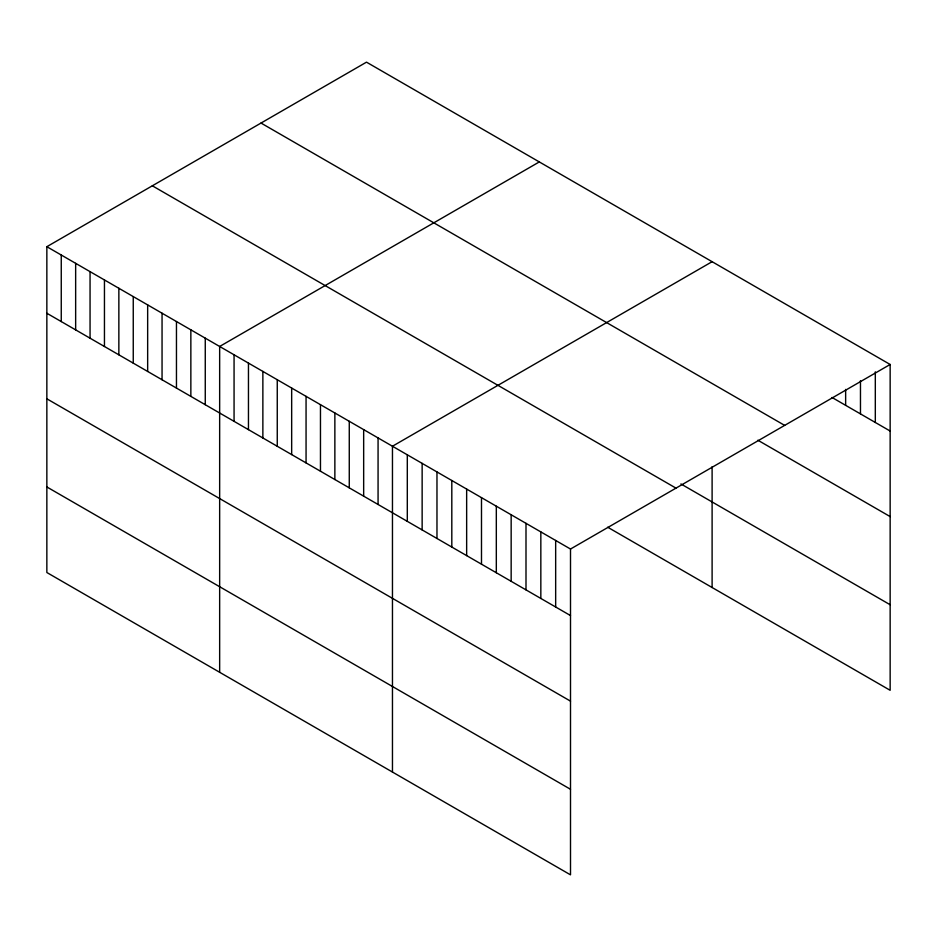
<?xml version="1.0" encoding="UTF-8"?>
<svg xmlns="http://www.w3.org/2000/svg" width="937" height="937" viewBox="0 0 937 937"><rect width="100%" height="100%" fill="white"/><g stroke="black" fill="none" stroke-linecap="round" stroke-linejoin="round"><path stroke-width="1.41" d="M46.85 246.7L570.504 549.035L570.504 874.842L46.85 572.519L46.85 246.7L366.496 62.158L890.15 364.481L890.15 690.3L607.703 527.226M539.302 161.925L219.656 346.467L219.656 672.286M712.108 261.692L392.462 446.235L392.462 772.053M570.504 549.035L890.15 364.481M832.044 397.487L890.15 431.032M261.013 123.052L784.667 425.386M757.857 440.214L890.15 516.592M680.906 483.937L890.15 604.74M152.333 185.795L675.987 488.13M46.85 313.251L570.504 615.574M46.85 398.811L570.504 701.134M46.85 486.959L570.504 789.282M875.31 371.837L875.31 422.47M860.471 380.633L860.471 413.908M845.642 389.417L845.642 405.334M712.108 466.685L712.108 587.511M555.664 540.462L555.664 607.012M540.836 531.9L540.836 598.45M525.997 523.338L525.997 589.877M511.157 514.764L511.157 581.315M496.317 506.203L496.317 572.753M481.489 497.629L481.489 564.179M466.649 489.067L466.649 555.618M451.81 480.505L451.81 547.056M436.97 471.932L436.97 538.482M422.142 463.37L422.142 529.92M407.302 454.808L407.302 521.347M378.068 437.919L378.068 504.469M363.661 429.614L363.661 496.153M349.267 421.299L349.267 487.849M334.86 412.983L334.86 479.533M320.466 404.667L320.466 471.217M306.059 396.351L306.059 462.901M291.665 388.035L291.665 454.586M277.258 379.731L277.258 446.27M262.864 371.415L262.864 437.966M248.457 363.099L248.457 429.65M234.063 354.783L234.063 421.334M205.262 338.152L205.262 404.702M190.855 329.836L190.855 396.386M176.461 321.532L176.461 388.07M162.054 313.216L162.054 379.766M147.659 304.9L147.659 371.45M133.253 296.584L133.253 363.134M118.858 288.268L118.858 354.818M104.452 279.952L104.452 346.503M90.057 271.636L90.057 338.187M75.651 263.332L75.651 329.871M61.256 255.016L61.256 321.567"/></g></svg>
